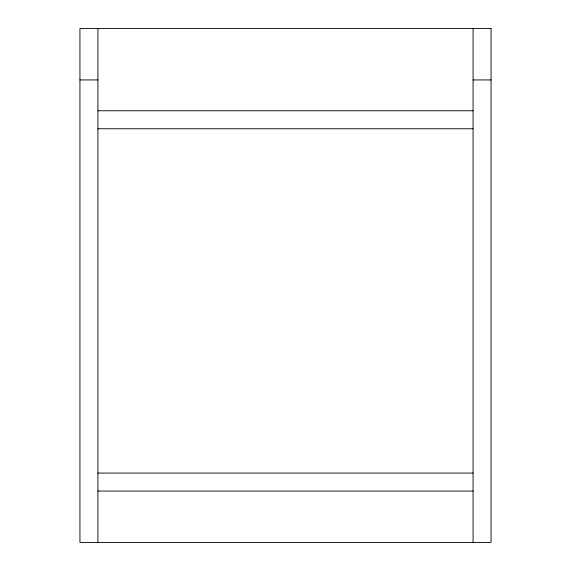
<?xml version="1.0" encoding="UTF-8"?>
<svg xmlns="http://www.w3.org/2000/svg" width="571" height="571" viewBox="0 0 571 571"><rect width="100%" height="100%" fill="white"/><g stroke="black" fill="none" stroke-linecap="round" stroke-linejoin="round"><path stroke-width="0.86" d="M79.94 79.94L97.926 79.94M473.073 79.94L491.06 79.94M97.926 110.774L473.073 110.774M97.926 128.761L473.073 128.761M97.926 473.073L473.073 473.073M97.926 491.06L473.073 491.06M473.073 28.55L473.073 542.45M97.926 28.55L97.926 542.45M491.06 28.55L79.94 28.55L79.94 542.45L491.06 542.45L491.06 28.55"/></g></svg>
